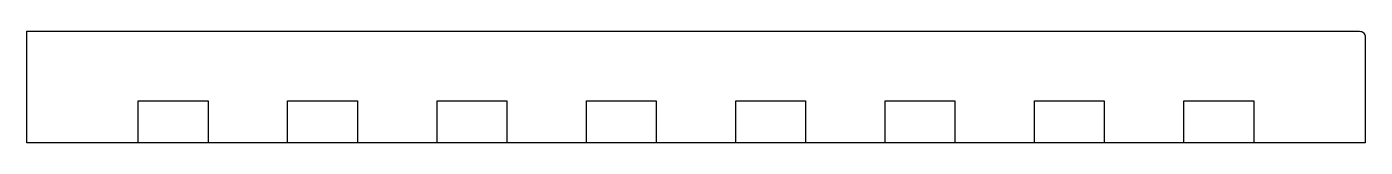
# Model space of a CAD drawing. Header units: millimetres. Extents: x -2.4 to 2.4, y 2.8 to 3.2.
import ezdxf

# ---------------------------------------------------------------- set-up
doc = ezdxf.new("R2010")
doc.units = ezdxf.units.MM
doc.layers.get('0').update_dxf_attribs({"linetype": 'CONTINUOUS'})

msp = doc.modelspace()

# ---------------------------------------------------------------- linework, layer by layer
for p, q in [((-2.0003, 2.8), (-2.0003, 2.95)), ((-2.0003, 2.95), (-1.75, 2.95)), ((-1.75, 2.95), (-1.75, 2.8)), ((-1.4645, 2.8), (-1.4645, 2.95)), ((-1.4645, 2.95), (-1.2143, 2.95)), ((-1.2143, 2.95), (-1.2143, 2.8)), ((-0.9288, 2.8), (-0.9288, 2.95)), ((-0.9288, 2.95), (-0.6786, 2.95)), ((-0.6786, 2.95), (-0.6786, 2.8)), ((-0.3931, 2.8), (-0.3931, 2.95)), ((-0.3931, 2.95), (-0.1429, 2.95)), ((-0.1429, 2.95), (-0.1429, 2.8)), ((0.1426, 2.8), (0.1426, 2.95)), ((0.1426, 2.95), (0.3929, 2.95)), ((0.3929, 2.95), (0.3929, 2.8)), ((0.6783, 2.8), (0.6783, 2.95)), ((0.6783, 2.95), (0.9286, 2.95)), ((0.9286, 2.95), (0.9286, 2.8)), ((1.214, 2.8), (1.214, 2.95)), ((1.214, 2.95), (1.4643, 2.95)), ((1.4643, 2.95), (1.4643, 2.8)), ((1.7497, 2.8), (1.7497, 2.95)), ((1.7497, 2.95), (2, 2.95)), ((2, 2.95), (2, 2.8))]:
    msp.add_line(p, q)
msp.add_lwpolyline([(2.4, 3.18), (2.4, 2.8), (-2.4, 2.8), (-2.4, 3.2), (2.38, 3.2, -0.414214)], format="xyb", close=True)

doc.saveas('drawing.dxf')
